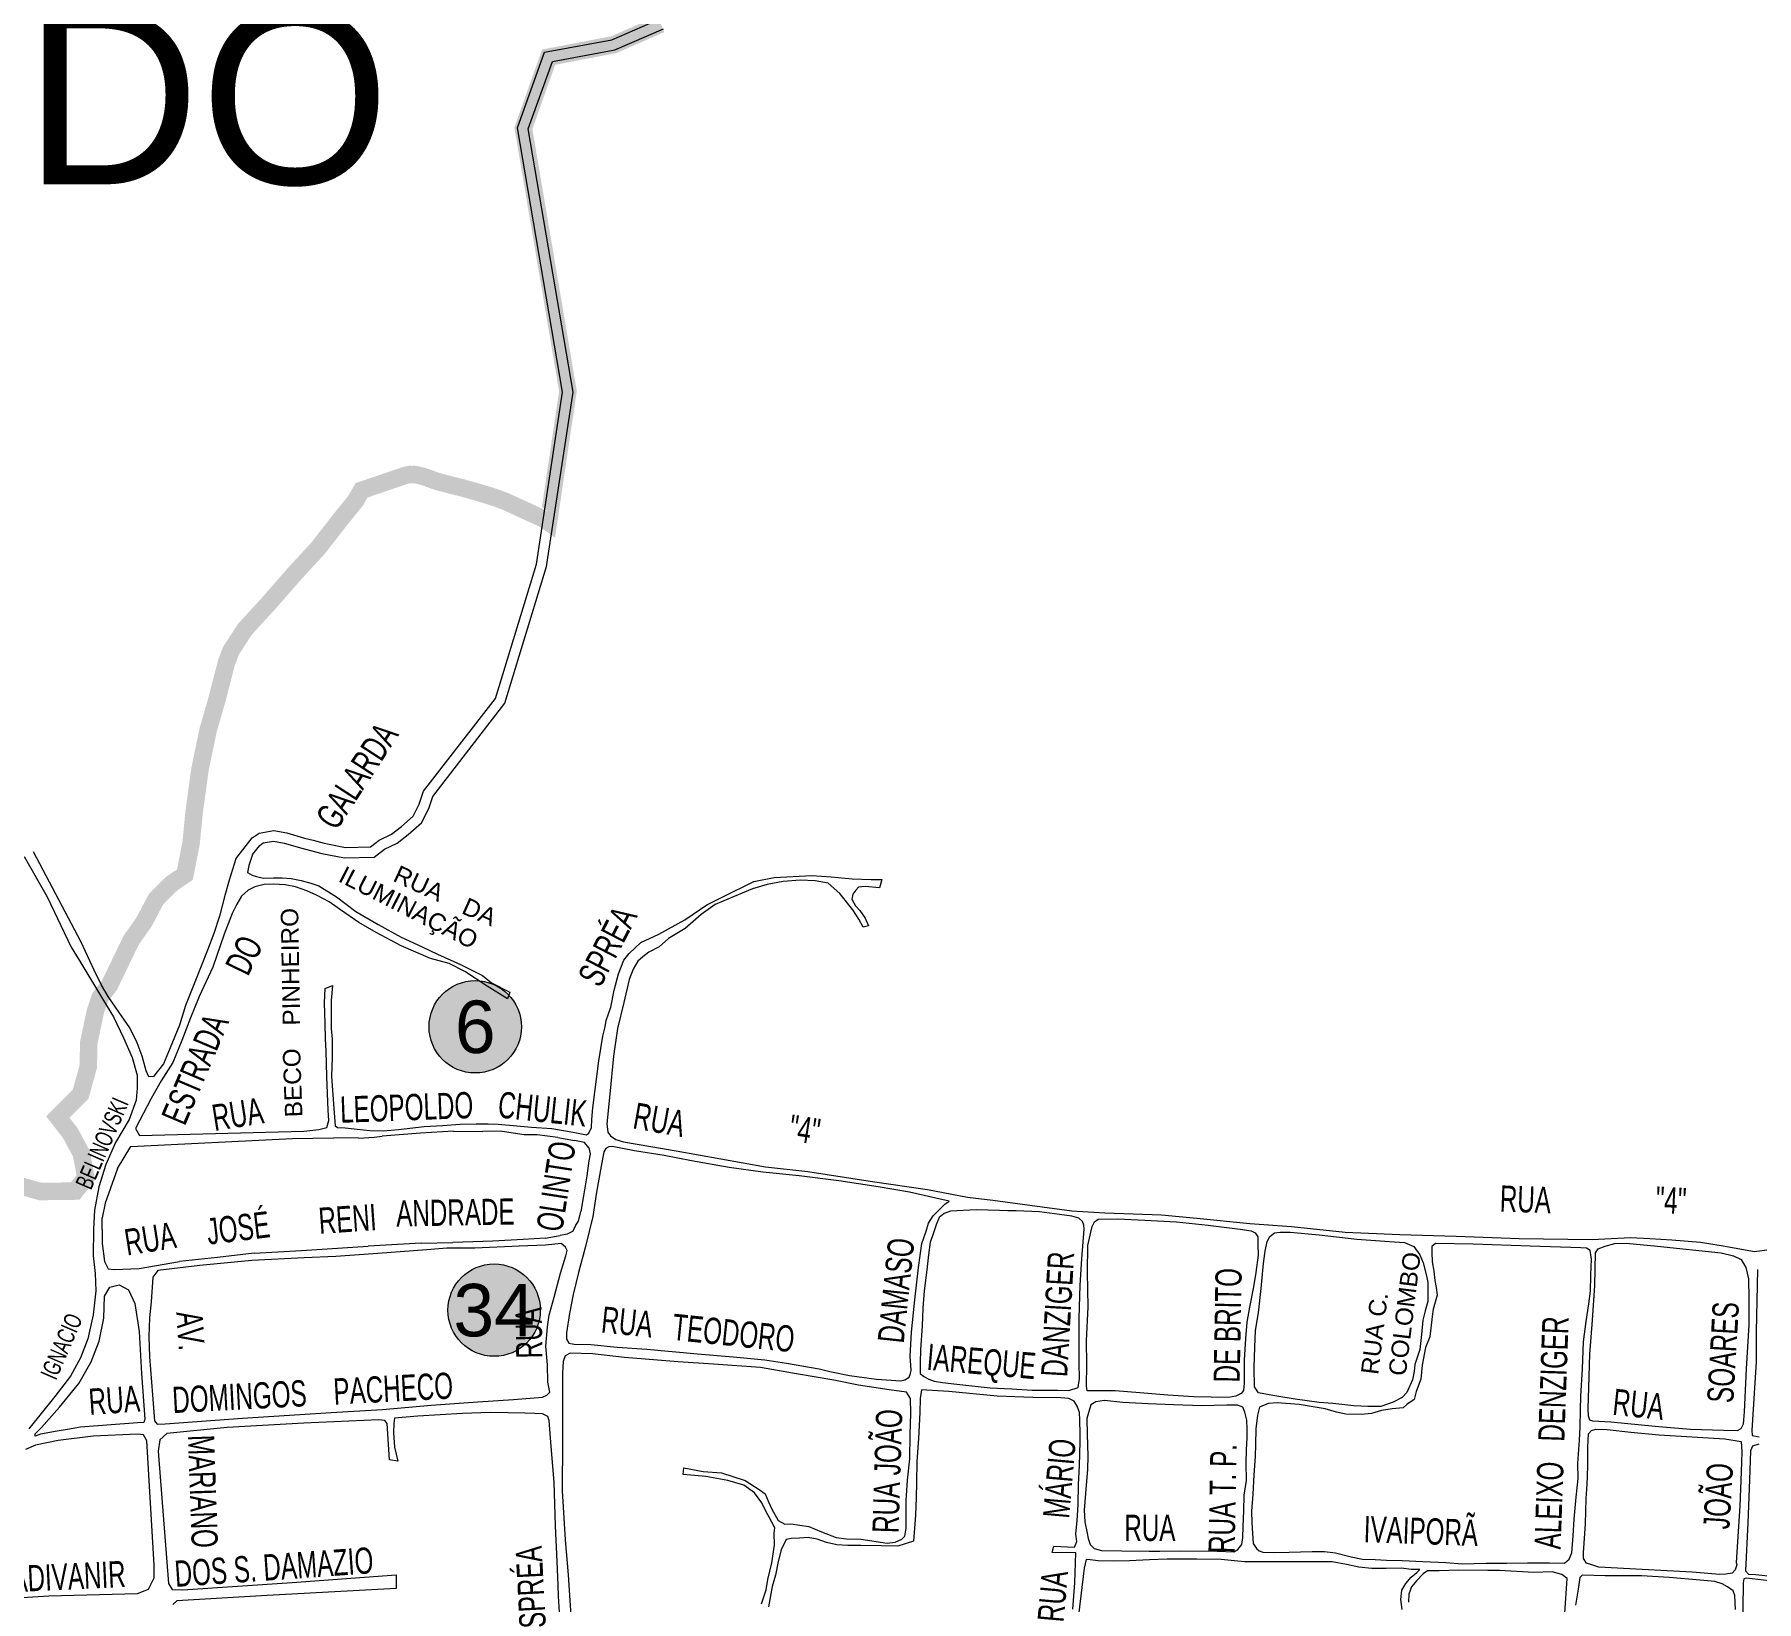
# Model space of a CAD drawing. Header units: millimetres. Extents: x 617885 to 663705, y 7172943 to 7234736.
# Drawn here: x 655086 to 656071, y 7185375 to 7186271 of the extents above; entities that cross this region are included whole.
import ezdxf
from ezdxf.enums import TextEntityAlignment as Align

# ---------------------------------------------------------------- set-up
doc = ezdxf.new("R2010")
doc.units = ezdxf.units.MM
for name, color, linetype in [('BAIRROS', 12, 'Continuous'), ('CMEI', 51, 'Continuous'), ('Escolas Municipais', 21, 'Continuous')]:
    doc.layers.add(name, color=color, linetype=linetype)
doc.layers.add('TOP_VIAS 10.000', color=7, linetype='Continuous', lineweight=9)
doc.layers.add('VIAS', color=7, linetype='Continuous', lineweight=5)
doc.styles.add('LDUP', font='LDUP.SHX')
doc.styles.get("Standard").update_dxf_attribs({"font": 'arial.ttf'})

msp = doc.modelspace()

# ---------------------------------------------------------------- hatches: boundary and pattern name
at = {"layer": 'CMEI', "true_color": 0xffff99}
h = msp.add_hatch(color=51, dxfattribs=at)
edge = h.paths.add_edge_path()
edge.add_arc((655338.11, 7185703.66), 26.4, 0, 360)
at = {"layer": 'Escolas Municipais'}
h = msp.add_hatch(color=21, dxfattribs=at)
edge = h.paths.add_edge_path()
edge.add_arc((655348.91, 7185541.71), 26.4, 0, 360)

# ---------------------------------------------------------------- linework, layer by layer
at = {"layer": 'BAIRROS', "lineweight": 40, "ltscale": 0.3, "const_width": 10}
for points in [[(655444.21, 7186276.76), (655417.32, 7186264.98), (655380.05, 7186257.85), (655365.62, 7186217.19), (655391.1, 7186066.95), (655379.98, 7185992.03), (655377.52, 7185993.77), (655357.18, 7186003.09), (655355.13, 7186003.99), (655350.95, 7186005.6), (655346.7, 7186007.02), (655338.1, 7186009.59), (655331.57, 7186011.42), (655318.44, 7186014.79), (655316.93, 7186015.21), (655313.89, 7186016.24), (655309.81, 7186017.71), (655307.77, 7186018.37), (655304.71, 7186019.1), (655302.69, 7186019.34), (655301.69, 7186019.36), (655300.2, 7186019.26), (655298.72, 7186018.97), (655297.99, 7186018.75), (655273.13, 7186010.29), (655269.61, 7186004.2), (655260.71, 7185993.25), (655248.25, 7185977.23), (655234.03, 7185961.77), (655220.25, 7185945.97), (655206.45, 7185930.91), (655198.41, 7185918.55), (655195.82, 7185911.65), (655190.48, 7185890.95), (655185.37, 7185873.23), (655180.79, 7185851.21), (655177.36, 7185826.33), (655175.64, 7185808.6), (655172.12, 7185790.64), (655164.59, 7185785.54), (655155.7, 7185776.71), (655148.43, 7185763.09), (655141.52, 7185753.41), (655128.9, 7185727.32), (655123.65, 7185720.54), (655120.87, 7185712.29), (655117.13, 7185694.61), (655116.84, 7185680.89), (655112.52, 7185665.26), (655099.43, 7185652.06), (655106.54, 7185642.96), (655112.81, 7185631.27), (655115.49, 7185617.53), (655109.4, 7185609.76), (655089.48, 7185609.51), (655075.49, 7185613.4)], [(655075.49, 7185613.4), (655089.48, 7185609.51), (655109.4, 7185609.76), (655115.49, 7185617.53), (655112.81, 7185631.27), (655106.54, 7185642.96), (655099.43, 7185652.06), (655112.52, 7185665.26), (655116.84, 7185680.89), (655117.13, 7185694.61), (655120.87, 7185712.29), (655123.65, 7185720.54), (655128.9, 7185727.32), (655141.52, 7185753.41), (655148.43, 7185763.09), (655155.7, 7185776.71), (655164.59, 7185785.54), (655172.12, 7185790.64), (655175.64, 7185808.6), (655177.36, 7185826.33), (655180.79, 7185851.21), (655185.37, 7185873.23), (655190.48, 7185890.95), (655195.82, 7185911.65), (655198.41, 7185918.55), (655206.45, 7185930.91), (655220.25, 7185945.97), (655234.03, 7185961.77), (655248.25, 7185977.23), (655260.71, 7185993.25), (655269.61, 7186004.2), (655273.13, 7186010.29), (655297.99, 7186018.75), (655298.72, 7186018.97), (655300.2, 7186019.26), (655301.69, 7186019.36), (655302.69, 7186019.34), (655304.71, 7186019.1), (655307.77, 7186018.37), (655309.81, 7186017.71), (655313.89, 7186016.24), (655316.93, 7186015.21), (655318.44, 7186014.79), (655331.57, 7186011.42), (655338.1, 7186009.59), (655346.7, 7186007.02), (655350.95, 7186005.6), (655355.13, 7186003.99), (655357.18, 7186003.09), (655377.52, 7185993.77), (655379.98, 7185992.03), (655391.1, 7186066.95), (655365.62, 7186217.19), (655380.05, 7186257.85), (655417.32, 7186264.98), (655444.21, 7186276.76)]]:
    msp.add_lwpolyline(points, dxfattribs=at)
at = {"layer": 'CMEI', "color": 7, "lineweight": 5}
msp.add_circle((655338.11, 7185703.66), 26.4, dxfattribs=at)
at = {"layer": 'Escolas Municipais', "color": 7, "lineweight": 5}
msp.add_circle((655348.91, 7185541.71), 26.4, dxfattribs=at)
at = {"layer": 'VIAS', "color": 253}
for points in [[(655201.27, 7185799.56), (655210.64, 7185811.66), (655214.5, 7185814.41), (655222.86, 7185815.89), (655230.28, 7185814.5), (655240.47, 7185811.53), (655245.49, 7185810.27), (655251.73, 7185808.61), (655263.94, 7185806.17), (655278.2, 7185806.56), (655283.16, 7185810.37), (655290.3, 7185813.72), (655295.86, 7185818.09), (655302.52, 7185823.96), (655305.96, 7185830.84), (655308.59, 7185838.27), (655349.59, 7185891.34), (655373.05, 7185968.05), (655388.02, 7186066.32), (655362.22, 7186217.52), (655377.71, 7186260.73), (655416.21, 7186267.73), (655442.54, 7186279.23)], [(655210.82, 7185802.09), (655214.84, 7185807.29), (655216.88, 7185808.74), (655222.83, 7185809.79), (655228.88, 7185808.65), (655238.9, 7185805.73), (655243.99, 7185804.46), (655250.37, 7185802.76), (655263.43, 7185800.15), (655280.31, 7185800.61), (655286.3, 7185805.21), (655293.47, 7185808.58), (655299.7, 7185813.47), (655307.36, 7185820.23), (655311.5, 7185828.49), (655313.92, 7185835.36), (655355.01, 7185888.54), (655378.92, 7185966.72), (655394.1, 7186066.37), (655368.4, 7186216.97), (655382.19, 7186255.45), (655417.98, 7186261.95), (655445.67, 7186274.05)], [(655080.27, 7185800.96), (655093.41, 7185777.84), (655107.07, 7185749.11), (655112.61, 7185740.21), (655125.52, 7185718.72), (655131.2, 7185709.42), (655137.02, 7185697.38), (655141.9, 7185686.04), (655144.74, 7185676.05), (655144.89, 7185668.62), (655144.2, 7185661.7), (655140.14, 7185650.69), (655132.48, 7185637.61), (655126.81, 7185624.86), (655122.89, 7185612.21), (655120.47, 7185598.91), (655119.9, 7185587.99), (655119.67, 7185572.68), (655120.86, 7185562.6), (655121.25, 7185552.72), (655119.67, 7185539.08), (655116.51, 7185525.25), (655112.35, 7185514.38), (655106.62, 7185503.91), (655097.72, 7185492.44), (655082.83, 7185473.95)], [(655201.27, 7185799.56), (655197.42, 7185787.44), (655194.92, 7185778.63), (655191.85, 7185766.92), (655188.56, 7185756.92), (655185, 7185747.44), (655177.69, 7185729.25), (655172.35, 7185715.81), (655168.97, 7185704.58), (655163.7, 7185691.54), (655159.8, 7185682.43), (655154.17, 7185675.22), (655151.42, 7185675.13), (655149.89, 7185678.53), (655147.74, 7185686.81), (655144.89, 7185694.4), (655140.65, 7185703.1), (655134.56, 7185711.9), (655128.27, 7185720.9), (655124.32, 7185727.45), (655120.12, 7185735.94), (655112.73, 7185752.08), (655085.58, 7185803.75)]]:
    msp.add_lwpolyline(points, dxfattribs=at)
at = {"layer": 'VIAS', "color": 253, "flags": 128}
for points in [[(655210.82, 7185802.09), (655208.74, 7185795.86), (655207.95, 7185791.9), (655210.52, 7185790.32), (655213.09, 7185789.53), (655217.04, 7185788.54), (655222.7, 7185788.79), (655227.68, 7185788.82), (655232.9, 7185788.43), (655238.49, 7185787.21), (655244.05, 7185785.68), (655248.74, 7185784.18), (655258.74, 7185777.86), (655269.89, 7185769.47), (655282.51, 7185762.05), (655295.82, 7185754.79), (655307.7, 7185749.37), (655316.43, 7185745.08), (655329.64, 7185739.31), (655342.19, 7185732.94), (655347.35, 7185728.86), (655357.93, 7185723.43), (655356.57, 7185719.64), (655344.9, 7185726.96), (655332.18, 7185735.34), (655323.27, 7185739.9), (655312.55, 7185742.74), (655295.7, 7185749.96), (655281.49, 7185757.64), (655271.49, 7185763.33), (655261.06, 7185770.58), (655254.5, 7185775.16), (655247.42, 7185778.92), (655241.89, 7185781.38), (655235.42, 7185783.65), (655229.41, 7185784.84), (655222.9, 7185785.13), (655217.32, 7185785.04), (655212.07, 7185783.62), (655208.21, 7185781.71), (655204.39, 7185778.27), (655201.69, 7185773.72), (655199.17, 7185768.4), (655194.53, 7185756.65), (655188.09, 7185737.76), (655180.25, 7185720.99), (655175.23, 7185708.74), (655170.27, 7185695.9), (655165.15, 7185683.3), (655158.5, 7185672.81), (655152.8, 7185662.76), (655143.82, 7185645.61), (655146.08, 7185641.54), (655240.09, 7185644), (655248.75, 7185644.87), (655253.22, 7185646.14), (655254.33, 7185650.02), (655254.1, 7185656.01), (655253.33, 7185675.31), (655252.88, 7185689.84), (655252.55, 7185696.61), (655252.33, 7185705.53), (655251.99, 7185717.39), (655252.33, 7185725.49)], [(655252.33, 7185725.49), (655256.43, 7185727.2), (655255.66, 7185718.61), (655255.77, 7185702.64), (655256.21, 7185696.65), (655256.32, 7185686.18), (655255.99, 7185675.31), (655257.21, 7185657.01), (655258.1, 7185647.03), (655259.43, 7185646.03), (655263.81, 7185645.89), (655270.54, 7185645.21), (655277.87, 7185644.3), (655285.43, 7185644.16), (655294.31, 7185644.94), (655308.88, 7185646.71), (655319.47, 7185647.31), (655329.46, 7185648), (655338.58, 7185648.12), (655340.33, 7185648.14), (655345.45, 7185648.19), (655351.22, 7185647.96), (655359.77, 7185647.17), (655370.25, 7185646.37), (655381.9, 7185645.48), (655394.04, 7185643.37), (655401.73, 7185641.97), (655403.03, 7185642.84), (655404.55, 7185646.09), (655404.77, 7185650.64), (655405.42, 7185657.37), (655406.72, 7185667.77), (655408.68, 7185684.25), (655411.06, 7185698.34), (655412.36, 7185703.55), (655412.92, 7185707.33), (655415.62, 7185714.82), (655417.57, 7185724.58), (655419.96, 7185733.9), (655423, 7185741.7), (655426.02, 7185745.58), (655432.73, 7185751.89), (655443.1, 7185756.56), (655457.93, 7185764.88), (655470.53, 7185773.41), (655479.68, 7185777.88), (655497.36, 7185786.61), (655508.94, 7185789.05), (655530.49, 7185790.06), (655541.51, 7185789.33), (655553.62, 7185788.23), (655564.52, 7185787.9), (655570.58, 7185787.9), (655569.26, 7185783.16), (655561.11, 7185783.93), (655557.26, 7185783.49), (655555.72, 7185781.73), (655553.95, 7185779.42), (655553.4, 7185776.67), (655555.5, 7185772.82), (655558.03, 7185770.18), (655561.11, 7185765.66), (655562.87, 7185761.37), (655559.9, 7185760.6), (655557.37, 7185765.11), (655553.95, 7185770.51), (655546.47, 7185779.86), (655539.88, 7185785.66), (655532.46, 7185787.14), (655523.81, 7185787.45), (655514.19, 7185786.73), (655505.1, 7185784.9), (655496.69, 7185782.48), (655486.06, 7185778.07), (655475.34, 7185773.62), (655467.27, 7185767.81), (655458.2, 7185759.84), (655448.65, 7185754.08), (655443.31, 7185749.41), (655437.29, 7185746.4), (655433.87, 7185743.68), (655431.15, 7185741.14), (655428.3, 7185736.54), (655426.05, 7185730.74), (655423.07, 7185717.55), (655419.52, 7185702.66), (655417.22, 7185686.9), (655415, 7185665.18), (655413.33, 7185648.17), (655413.9, 7185643.52), (655415.45, 7185641.37), (655418.4, 7185639.23), (655422.88, 7185638)], [(655325.7, 7185644.05), (655306.8, 7185642.77), (655284.97, 7185641.07)], [(655325.7, 7185644.05), (655342.27, 7185643.75)], [(655385.35, 7185640.44), (655373.58, 7185641.83), (655366.05, 7185641.99), (655352.29, 7185644.04), (655342.27, 7185643.75)], [(655133.49, 7185622.64), (655141.11, 7185635.22)], [(655141.11, 7185635.22), (655233.55, 7185639.74), (655245.3, 7185639.96), (655257.28, 7185640.19)], [(655271.29, 7185639.96), (655257.28, 7185640.19)], [(655271.29, 7185639.96), (655280.33, 7185640.64), (655284.97, 7185641.07)], [(655385.35, 7185640.44), (655394.88, 7185638.58)], [(655403.02, 7185634.43), (655400.63, 7185637.46), (655394.88, 7185638.58)], [(655403.02, 7185634.43), (655403.89, 7185630.96), (655403.02, 7185627.06), (655401.93, 7185618.38), (655399.98, 7185607.11), (655398.46, 7185598)], [(655422.88, 7185638), (655452.92, 7185632.7), (655504.05, 7185623.54), (655528.34, 7185620.93), (655563.93, 7185615.4), (655596.64, 7185610.59), (655619.56, 7185606.32), (655633.95, 7185604.58), (655655.27, 7185601.78), (655679.18, 7185598.51), (655698.15, 7185597.4), (655730.48, 7185596.19), (655750.62, 7185594.3), (655781.04, 7185591.28), (655804.73, 7185589.57), (655835.42, 7185586.31), (655866.72, 7185584.92), (655898.93, 7185583.95), (655935.07, 7185582.64), (655976.64, 7185582.03), (655998.68, 7185583.22), (656009.61, 7185582.6), (656022.25, 7185581.87), (656038.73, 7185580.5), (656051.62, 7185578.48), (656069.49, 7185575.25), (656083.73, 7185577.06)], [(655133.49, 7185622.64), (655129.58, 7185611.39), (655126.58, 7185602.82), (655124.78, 7185594.5)], [(655124.74, 7185587.72), (655124.78, 7185594.5)], [(655395.64, 7185590.2), (655397.16, 7185592.58), (655398.46, 7185598)], [(655642.63, 7185598.51), (655637.89, 7185598.58), (655624.59, 7185599.13), (655609.77, 7185598.35), (655606.15, 7185596.92), (655603.34, 7185594.65), (655601.56, 7185590.38), (655599.56, 7185584.16), (655598.29, 7185580.62), (655597.28, 7185573.39), (655596.27, 7185564.82), (655594.76, 7185552.72), (655594.09, 7185542.8), (655593.58, 7185532.71), (655592.74, 7185518.93), (655592.4, 7185511.79), (655592.57, 7185505.57), (655594.51, 7185503.86), (655597.37, 7185502.23), (655600.5, 7185501.08), (655605.34, 7185500.36), (655613.45, 7185499.46), (655632.44, 7185497.37)], [(655632.44, 7185497.37), (655644.97, 7185496.79), (655656.59, 7185495.97), (655671.08, 7185495.91), (655677.57, 7185495.82), (655682.83, 7185497.44), (655683.62, 7185502.55), (655683.35, 7185511.42), (655683.31, 7185523.72), (655683.44, 7185537.06), (655683.99, 7185555.96), (655684.98, 7185571.11), (655686.17, 7185588.03), (655686.1, 7185590.31), (655685.31, 7185592.28), (655683.16, 7185594.19), (655679.14, 7185595.51), (655672.17, 7185596.4), (655660.64, 7185597.88), (655647.46, 7185598.43), (655642.63, 7185598.51)], [(655124.74, 7185587.72), (655124.7, 7185579.74), (655126.13, 7185569.57), (655128.21, 7185565.37), (655131.8, 7185564.86), (655146.03, 7185565.6), (655168.97, 7185569.44)], [(655378.16, 7185582.88), (655386.61, 7185584.31)], [(655395.64, 7185590.2), (655393.69, 7185586.73), (655390.65, 7185585.21), (655386.61, 7185584.31)], [(655840.39, 7185487.06), (655828.4, 7185488.34), (655820.57, 7185488.92), (655806.93, 7185490.9), (655794.17, 7185492.86), (655785.88, 7185494.37), (655783.66, 7185497.95), (655783.42, 7185508.96), (655783.8, 7185520.56), (655784.22, 7185530.16), (655785.87, 7185540.22), (655787.56, 7185554.05), (655788.6, 7185566.5), (655789.06, 7185569.98), (655789.78, 7185575.51), (655790.89, 7185580.85), (655792.4, 7185583.77), (655795.12, 7185585.88), (655798.36, 7185586.32), (655804, 7185586.27), (655820.54, 7185584.72), (655842.1, 7185582.34), (655860.81, 7185580.95), (655869.39, 7185580.29), (655874.66, 7185578.1), (655878.25, 7185573.36), (655880.12, 7185568.81), (655882, 7185561.31), (655882.8, 7185557.57), (655882.8, 7185546.6), (655881.19, 7185541.24), (655879.85, 7185535.89), (655879.05, 7185527.86), (655878.25, 7185519.3), (655875.3, 7185510.73)], [(655387.21, 7185579.78), (655378.36, 7185578.83), (655363.15, 7185578.23), (655337.77, 7185577.14), (655321.93, 7185577.22), (655310.47, 7185576.25), (655282.36, 7185574.13), (655258.4, 7185572.3), (655240.27, 7185571.62), (655210.33, 7185569.99), (655180.59, 7185567.2), (655156.61, 7185564.36), (655153.79, 7185560.63), (655152.86, 7185546.47), (655151.81, 7185537.3), (655151.49, 7185526.68), (655151.92, 7185515.01), (655153.64, 7185493.36), (655154.8, 7185478.35), (655156.24, 7185476.6), (655160.79, 7185476.68), (655204.99, 7185480.04), (655255.74, 7185483.22), (655285.08, 7185484.88), (655312.94, 7185487.45), (655339.58, 7185489.26), (655360.04, 7185490.68), (655376.63, 7185491.89), (655379.11, 7185493.13), (655380.66, 7185494.79), (655379.57, 7185500.54)], [(655211.6, 7185574.29), (655190.75, 7185571.75), (655168.97, 7185569.44)], [(655211.6, 7185574.29), (655238.72, 7185575.72), (655276.85, 7185578.23)], [(655307.09, 7185579.92), (655276.85, 7185578.23)], [(655307.09, 7185579.92), (655325.3, 7185580.3)], [(655378.16, 7185582.88), (655365.56, 7185582.08), (655348.13, 7185581.19), (655325.3, 7185580.3)], [(655379.57, 7185500.54), (655379.35, 7185510.51), (655378.48, 7185521.14), (655379.35, 7185532.2), (655380.44, 7185538.92), (655383.26, 7185549.11), (655386.94, 7185562.77), (655389.98, 7185572.74), (655390.63, 7185575.77), (655389.77, 7185577.72), (655387.21, 7185579.78)], [(655791.44, 7185488.33), (655786.42, 7185486.29), (655785.44, 7185481.77), (655784.37, 7185473.85), (655784.19, 7185464.93), (655783.97, 7185458.06), (655783.26, 7185447.63), (655782.71, 7185436.57), (655781.96, 7185426.73), (655782.15, 7185420.23), (655782.89, 7185408.34), (655784.87, 7185405.45), (655786.29, 7185404.17), (655788.36, 7185403.32), (655794.85, 7185403.27), (655803.43, 7185403.32), (655810, 7185403.6), (655816.72, 7185403.79), (655823.65, 7185403.72), (655829.9, 7185402.94), (655839, 7185400.78), (655845.35, 7185399.38), (655852.61, 7185399.1), (655859.15, 7185398.81), (655868.01, 7185398.53), (655879.98, 7185398.04), (655892.98, 7185397.55), (655902.35, 7185396.65), (655916.12, 7185397.09), (655928, 7185397.14), (655939.77, 7185397.27), (655952.4, 7185397.23), (655960.92, 7185397.13), (655963.64, 7185399.34), (655965.03, 7185403), (655965.87, 7185412.78), (655966.42, 7185422.23), (655967.63, 7185434.74), (655968.65, 7185445.55), (655968.48, 7185454.09), (655969.54, 7185467.38), (655969.92, 7185474.73), (655970.01, 7185484.81), (655970.2, 7185492.63), (655971.28, 7185508.23), (655971.7, 7185523.65), (655973.37, 7185535.23), (655974.72, 7185545.35), (655975.82, 7185552.49), (655975.92, 7185561.61), (655976.34, 7185570.94), (655975.5, 7185575.82), (655973.54, 7185577.1), (655970.24, 7185577.25), (655941.19, 7185578.24), (655908.65, 7185579.42), (655887.13, 7185579.77), (655885.1, 7185578.08), (655885.12, 7185574.81), (655885.24, 7185569.38), (655886.14, 7185563.91), (655886.82, 7185558.64), (655887.62, 7185554.62), (655888.15, 7185550.34), (655885.74, 7185542.31)], [(656071.3, 7185565.03), (656070.56, 7185529.38), (656070.56, 7185512.25), (656067.96, 7185473.15), (656068.21, 7185470.01), (656072.16, 7185469.32)], [(655885.74, 7185542.31), (655885.21, 7185538.03), (655883.87, 7185526.52), (655881.46, 7185520.37), (655879.58, 7185510.2), (655878.78, 7185502.17), (655876.1, 7185495.21), (655875.03, 7185490.66), (655870.75, 7185487.72), (655868.6, 7185485.83), (655862.39, 7185485.22), (655856.31, 7185484.34), (655850.52, 7185482.69), (655844.71, 7185482.02), (655835.85, 7185482.35), (655830.56, 7185483.49), (655824.1, 7185485.28), (655809.2, 7185487.86), (655796.53, 7185488.77), (655791.44, 7185488.33)], [(655501.77, 7185373.77), (655504.37, 7185381.93), (655505.31, 7185387.77), (655507.65, 7185397.35), (655509.29, 7185407.4), (655509.05, 7185414.18), (655509.41, 7185417.27), (655507.77, 7185420.54), (655506.14, 7185423.4), (655504.5, 7185426.47), (655502.04, 7185431.58), (655497.75, 7185437.31), (655491.61, 7185441.61), (655482.6, 7185444.27), (655470.01, 7185446.62), (655456.92, 7185447.86), (655457.29, 7185451.52), (655468.38, 7185449.43), (655478.94, 7185448.69), (655492.42, 7185444.27), (655500.41, 7185439.15), (655503.89, 7185436.7), (655505.73, 7185432.2), (655507.77, 7185427.9), (655511.25, 7185421.56), (655515.14, 7185419.31), (655518.55, 7185419.51), (655528.76, 7185417.99), (655536.1, 7185414.98), (655544.52, 7185411.82), (655550.29, 7185410.93), (655558.57, 7185410.83), (655573.62, 7185408.55), (655578.27, 7185409.06), (655581.97, 7185410.74), (655583.65, 7185412.59), (655584.49, 7185417.13), (655584.49, 7185425.7), (655584.49, 7185432.87), (655585.33, 7185444.47), (655586.51, 7185456.74), (655586.68, 7185470.36), (655587.19, 7185482.8), (655587.02, 7185491.21), (655585.67, 7185493.22), (655584.66, 7185494.74), (655574.74, 7185496.25), (655557.24, 7185498.77), (655543.15, 7185501.62), (655520.71, 7185505.47), (655501.18, 7185508.95), (655474.34, 7185510.88), (655454.2, 7185512.19), (655423.43, 7185514.64), (655405.05, 7185516.71), (655392.44, 7185517.09), (655389.48, 7185515.54), (655388.3, 7185512.32), (655387.92, 7185505.6), (655387.92, 7185490.25), (655387.97, 7185466.74), (655387.81, 7185438.49), (655389.59, 7185410.38), (655391.27, 7185390.51), (655392.67, 7185367.07)], [(655875.3, 7185510.73), (655875.03, 7185506.72), (655873.96, 7185501.9), (655870.75, 7185494.68), (655868.07, 7185491.73), (655862.98, 7185489.06), (655855.84, 7185486.65), (655848.37, 7185486.69), (655840.39, 7185487.06)], [(655679.71, 7185370.77), (655680.97, 7185385.92), (655681.56, 7185403.01), (655668, 7185403.14), (655668.88, 7185406.86), (655680.78, 7185406.28), (655682.1, 7185409.49), (655681.53, 7185413.75), (655682.24, 7185421.4), (655682.75, 7185430.34), (655682.99, 7185442.06), (655683.55, 7185452.84), (655683.92, 7185466.39), (655683.92, 7185470.85), (655683.74, 7185479.02), (655683.55, 7185483.18), (655682.33, 7185486.86), (655680.57, 7185489.64), (655677.59, 7185491.21), (655672.88, 7185491.54), (655657, 7185491.8), (655636.44, 7185492.48), (655608.91, 7185495.13), (655593.24, 7185496.2), (655592.4, 7185491.21), (655592.23, 7185483.14), (655591.56, 7185468.34), (655590.55, 7185455.23), (655590.38, 7185442.96), (655590.21, 7185434.72), (655589.88, 7185424.52), (655588.65, 7185409.63)], [(655386.51, 7185366.07), (655385.65, 7185378.17), (655385.57, 7185384.51), (655384.95, 7185397.97), (655383.99, 7185418.47), (655383.16, 7185443.44), (655381.53, 7185463.85), (655380.34, 7185478.72), (655379.57, 7185480.9), (655376.53, 7185482.44), (655372.09, 7185482.57), (655366.39, 7185482.86), (655356.84, 7185483.1), (655346.64, 7185483.13), (655330.8, 7185482.67), (655305.27, 7185481.13), (655291.95, 7185480), (655291.46, 7185476.94), (655291.4, 7185471.54), (655291.87, 7185463.3), (655293.9, 7185455.42), (655289.03, 7185456.12), (655287.75, 7185476.97), (655286.36, 7185478.57), (655283.02, 7185478.98), (655240.07, 7185477.16), (655196.32, 7185474.54), (655161.8, 7185471.29), (655157.79, 7185467.56), (655156.75, 7185461.19), (655162.7, 7185385.52), (655164.87, 7185382.07), (655170.96, 7185381.94), (655233.45, 7185386.03), (655292.93, 7185390.38), (655292.89, 7185382.6), (655219.22, 7185378.56), (655167.53, 7185375.52), (655165.12, 7185373.49)], [(655042.06, 7185375.18), (655094.3, 7185378.46), (655145.04, 7185379.8), (655151.19, 7185382.32), (655154.48, 7185388.74), (655154.57, 7185395.87), (655150.29, 7185467.05), (655148.37, 7185470.49), (655145.07, 7185470.86), (655119.7, 7185469.71), (655099.57, 7185467.25), (655086.67, 7185464.61), (655080.92, 7185462.04)], [(656072.11, 7185465.17), (656068.46, 7185464.02), (656067.21, 7185461.22), (656066.65, 7185444.73), (656065.82, 7185420.12), (656064.42, 7185392.76), (656066.12, 7185390.77), (656070.27, 7185390.68), (656091.12, 7185388.33)], [(655588.65, 7185409.63), (655579.63, 7185406.76), (655570.15, 7185407.03), (655558.66, 7185407.25), (655551.17, 7185407.25), (655544.86, 7185407.48), (655539.01, 7185408.89), (655533.63, 7185410.76), (655528.48, 7185411.69), (655523.57, 7185411.46), (655518.66, 7185411.22), (655515.9, 7185410.59), (655512.99, 7185404.7), (655511.26, 7185398.06), (655509.87, 7185390.16), (655507.9, 7185383.8), (655505.78, 7185372.11)], [(655868.05, 7185370.62), (655867.39, 7185376.37), (655867.87, 7185381.62), (655870.1, 7185385.38), (655873.19, 7185389.09), (655876.54, 7185391.72), (655878.27, 7185393.38), (655873.17, 7185393.53), (655867.76, 7185394.15), (655858.94, 7185394.13), (655850.69, 7185394.14), (655843.39, 7185394.87), (655836.33, 7185396.39), (655828.1, 7185397.9), (655822.31, 7185397.92), (655814.47, 7185397.84), (655806.52, 7185397.79), (655777.98, 7185397.91), (655764.68, 7185399.15), (655750.76, 7185399.37), (655733.74, 7185399.41), (655723.57, 7185398.99), (655712.14, 7185398.47), (655703.2, 7185398.17), (655694.25, 7185398.44), (655689.78, 7185398.93), (655687.47, 7185399.22), (655686.17, 7185394.21), (655683.01, 7185367.46)], [(655961.1, 7185368.56), (655962.5, 7185388.28), (655959.31, 7185390.67), (655953.93, 7185392.07), (655943.38, 7185391.85), (655923.71, 7185392.88), (655916.99, 7185392.84), (655900.09, 7185393.01), (655889.32, 7185392.76), (655882.48, 7185392.66), (655880.18, 7185390.99), (655876.24, 7185387.07), (655873.41, 7185383.48), (655871.93, 7185379.4), (655871.72, 7185374.81)], [(656058.76, 7185370.63), (656058.32, 7185378.69), (656057.26, 7185381.36), (656054.18, 7185383.53), (656051.05, 7185385.34), (656046.87, 7185386.66), (656038.49, 7185387.39), (656020.72, 7185388.87), (656004.96, 7185389.82), (655984.19, 7185389.9), (655971.08, 7185390.15), (655969.67, 7185388.88), (655968.66, 7185382.28), (655967.25, 7185373.15)], [(656090.97, 7185385.44), (656064.87, 7185388.52), (656063.37, 7185388.16), (656062.97, 7185385.91), (656062.68, 7185356.71), (656061.93, 7185327.95), (656060.18, 7185299.33), (656060.18, 7185288.9), (656062.14, 7185265.19), (656066.04, 7185259.35), (656069.34, 7185259.76), (656073.84, 7185261.78)]]:
    msp.add_lwpolyline(points, dxfattribs=at)
for points in [[(655587.19, 7185510.28), (655586.69, 7185515.23), (655587.53, 7185529.18), (655589.38, 7185547.67), (655591.56, 7185566), (655593.41, 7185579.78), (655595.85, 7185586.87), (655597.32, 7185591.46), (655599.88, 7185595.53), (655603.46, 7185599.27), (655606.59, 7185602.26), (655609.04, 7185603.95), (655601.53, 7185605.79), (655586.3, 7185609.21), (655568.51, 7185612.1), (655546.02, 7185615.7), (655523.31, 7185618.56), (655502.62, 7185620.56), (655483.37, 7185623.17), (655461.8, 7185627.03), (655446.21, 7185630.02), (655429.15, 7185632.7), (655416.32, 7185635.2), (655414.4, 7185635.04), (655412.73, 7185634.1), (655411.6, 7185632.2), (655410.09, 7185624.01), (655407.5, 7185609.21), (655405.27, 7185595.25), (655401.11, 7185578.13), (655397.09, 7185563.29), (655394.04, 7185550.71), (655392.01, 7185539.81), (655390.33, 7185528.8), (655390.29, 7185525.2), (655391.57, 7185522.87), (655394.72, 7185522.2), (655404.27, 7185522.11), (655419.22, 7185520.64), (655436.18, 7185519.4), (655465.25, 7185516.76), (655485.48, 7185515.08), (655503.62, 7185513.37), (655516.02, 7185511.35), (655534.77, 7185508.19), (655540.78, 7185506.64), (655552.17, 7185504.31), (655567.54, 7185502.28), (655581.41, 7185501.29), (655583.66, 7185501.88), (655586.18, 7185503.39), (655587.02, 7185505.41), (655587.36, 7185507.42)], [(655687.92, 7185495.59), (655687.6, 7185498.2), (655687.74, 7185510.76), (655687.54, 7185524.13), (655688.57, 7185543.63), (655688.15, 7185563.33), (655688.45, 7185578.69), (655690.02, 7185586.22), (655690.78, 7185589.52), (655692.15, 7185592.14), (655694.21, 7185593.65), (655705.55, 7185593.9), (655720.95, 7185593.04), (655739.08, 7185592.22), (655757.1, 7185590.3), (655775.51, 7185587.95), (655781.67, 7185587.09), (655784.04, 7185585.82), (655785.47, 7185583.61), (655785.64, 7185579.47), (655785.68, 7185573.2), (655784.33, 7185563.21), (655783.09, 7185555.07), (655780.78, 7185543.42), (655779.36, 7185534.9), (655778.55, 7185525.42), (655777.81, 7185513.21), (655777.77, 7185504.87), (655777.74, 7185499.96), (655777.43, 7185495.85), (655776.1, 7185493.98), (655772.95, 7185492.58), (655768.76, 7185491.74), (655748.95, 7185492.1), (655734.18, 7185493.12), (655718.05, 7185494.43), (655704, 7185495.54)], [(656063.64, 7185483.56), (656063.16, 7185479), (656062.97, 7185476.48), (656061.69, 7185473.89), (656059.69, 7185472.77), (656051.88, 7185472.87), (656032.97, 7185473.44), (656016.85, 7185474.8), (656012.74, 7185475.15), (655987.4, 7185477.63), (655977.01, 7185478.22), (655975.38, 7185478.9), (655974.56, 7185481.12), (655974.36, 7185485.46), (655974.73, 7185497.55), (655975.34, 7185516.5), (655977, 7185536.01), (655978.17, 7185555.71), (655978.72, 7185574.49), (655980.12, 7185576.72), (655984.07, 7185578.24), (655989.64, 7185579.71), (655996.15, 7185580.02), (656014.14, 7185578.31), (656050.56, 7185574.45), (656057.62, 7185572.7), (656061.99, 7185570.6), (656064.63, 7185566.15), (656066.19, 7185559.62), (656066.26, 7185548.4), (656066.32, 7185538.32), (656066.35, 7185533.23), (656064.82, 7185508.21)], [(655105.01, 7185473.58), (655099.15, 7185472.59), (655089.45, 7185470.73), (655086.55, 7185469.64), (655086.56, 7185470.94), (655090.08, 7185474.72), (655100.48, 7185486.24), (655111.49, 7185499.81), (655118.41, 7185512.2), (655123.12, 7185524.05), (655125.74, 7185537.16), (655126.11, 7185549.71), (655129.18, 7185554.83), (655134.5, 7185556.26), (655139.82, 7185553.4), (655143.51, 7185545.42), (655145.97, 7185529.44), (655147.28, 7185505.5), (655149.27, 7185479.37), (655148.66, 7185477.47), (655145.06, 7185477.39), (655112.4, 7185474.83)], [(655690.06, 7185487.57), (655687.83, 7185479.77), (655688.01, 7185470.85), (655688.38, 7185458.22), (655688.2, 7185450.79), (655687.08, 7185436.86), (655686.34, 7185427.39), (655686.71, 7185420.71), (655687.89, 7185414.21), (655688.57, 7185411.24), (655689.76, 7185407.71), (655691.96, 7185405.48), (655696.23, 7185404.39), (655707.88, 7185404.05), (655723.39, 7185403.99), (655729.59, 7185404.02), (655741.25, 7185404.07), (655762.49, 7185403.88), (655771.89, 7185403.66), (655774.16, 7185404.82), (655776.39, 7185407.79), (655776.94, 7185411.69), (655777.13, 7185418), (655777.5, 7185427.1), (655777.69, 7185436.02), (655778.99, 7185444.32), (655778.8, 7185454.16), (655779.17, 7185462.15), (655779.54, 7185468.65), (655779.54, 7185473.85), (655779.36, 7185478.86), (655778.06, 7185483.32), (655776.94, 7185486.29), (655773.97, 7185487.4), (655767.85, 7185487.36), (655753.62, 7185487.01), (655737.26, 7185487.57), (655722.95, 7185488.12), (655708.46, 7185488.87), (655697.86, 7185489.98), (655692.84, 7185489.24)], [(656059.14, 7185397.44), (656059.36, 7185396.18), (656058.57, 7185393.33), (656056.78, 7185391.43), (656053.06, 7185390.84), (656049.64, 7185390.69), (656033.97, 7185391.95), (656005.3, 7185393.48), (655980.56, 7185394.82), (655976.59, 7185396.06), (655973.44, 7185397.06), (655971.74, 7185399.72), (655971.75, 7185402.93), (655972.85, 7185419.66), (655973.25, 7185434), (655973.6, 7185439.31), (655974.05, 7185446.03), (655974.15, 7185453.76), (655974.28, 7185463.33), (655974.71, 7185471.1), (655976.32, 7185472.88), (655978.75, 7185473.68), (655985.32, 7185473.45), (655998.86, 7185472.06), (656015.05, 7185470.42), (656052.48, 7185468.14), (656062, 7185466.7), (656062.34, 7185460.82), (656061.84, 7185449.3), (656061.08, 7185429.78), (656059.76, 7185409.35)]]:
    msp.add_lwpolyline(points, close=True, dxfattribs=at)

# ---------------------------------------------------------------- texts
at = {"layer": 'BAIRROS', "lineweight": 40, "ltscale": 0.3}
msp.add_text('COLÔNIA FIGUEIREDO', height=100, dxfattribs=at).set_placement((653752.73, 7186185.19))
at = {"layer": 'CMEI', "color": 7}
msp.add_text('6', height=30, dxfattribs=at).set_placement((655338.11, 7185703.66), align=Align.MIDDLE_CENTER)
at = {"layer": 'Escolas Municipais', "color": 7}
msp.add_text('34', height=30, dxfattribs=at).set_placement((655348.91, 7185541.71), align=Align.MIDDLE_CENTER)
at = {"layer": 'TOP_VIAS 10.000', "color": 251, "style": 'LDUP'}
for s, height, rotation, width, p in [('GALARDA', 15, 57, 0.69, (655258.73, 7185815.26)), ('ILUMINAÇÃO', 10, 333, 1.04, (655259.19, 7185787.06)), ('RUA', 10, 335, 1.04, (655290.46, 7185787.27)), ('PINHEIRO', 10, 91, 1.04, (655238.01, 7185704.44)), ('DA', 10, 336, 1.04, (655329.65, 7185768.72)), ('SPRÉA', 15, 62.57281, 0.69, (655409.57, 7185725.49)), ('DO', 15, 64, 0.69, (655208.13, 7185732.03)), ('ESTRADA', 15, 67, 0.69, (655172.02, 7185646.54)), ('BECO', 10, 92, 1.04, (655239.34, 7185652.11)), ('BELINOVSKI', 10, 66.56075, 0.69, (655118.39, 7185609.9)), ('RUA', 15, 9, 0.69, (655189, 7185644.07)), ('LEOPOLDO', 15, 2.08995, 0.69, (655261.1, 7185648.76)), ('CHULIK', 15, 353.99516, 0.69, (655350.56, 7185651.88)), ('RUA', 15, 349.86565, 0.69, (655427.63, 7185645.73)), ('"4"', 15, 351, 0.69, (655516.63, 7185638.81)), ('OLINTO', 15, 81.13373, 0.69, (655387.74, 7185585.91)), ('ANDRADE', 15, 1, 0.69, (655293.04, 7185589.45)), ('RUA', 15, 358, 0.69, (655923.71, 7185598.06)), ('"4"', 15, 357, 0.69, (656012.68, 7185597.45)), ('JOSÉ', 15, 7, 0.69, (655185.5, 7185579.08)), ('RENI', 15, 4, 0.69, (655249.08, 7185585.22)), ('RUA', 15, 9, 0.69, (655138.98, 7185572.88)), ('DAMASO', 15, 84, 0.69, (655583.04, 7185522.39)), ('DANZIGER', 15, 86.7198, 0.69, (655676.52, 7185503.27)), ('COLOMBO', 10, 83, 1.04, (655870.11, 7185503.68)), ('DE BRITO', 15, 88.94619, 0.69, (655775.19, 7185500.28)), ('RUA C.', 10, 83, 1.04, (655854.34, 7185504.47)), ('SOARES', 15, 86.66616, 0.69, (656057.38, 7185488.35)), ('IGNACIO', 10, 66.56075, 0.69, (655098.37, 7185501.18)), ('AV.', 15, 274, 0.69, (655167.08, 7185540.47)), ('RUA', 15, 91, 0.69, (655376.54, 7185514.23)), ('RUA   TEODORO', 15, 354.08004, 0.69, (655409.66, 7185528.99)), ('ALEIXO   DENZIGER', 15, 88, 0.69, (655958.66, 7185404.88)), ('IAREQUE', 15, 355, 0.69, (655595.88, 7185507.67)), (' DOMINGOS    PACHECO', 15, 3, 0.69, (655161.42, 7185482.62)), ('RUA', 15, 4, 0.69, (655117.63, 7185481.78)), ('RUA', 15, 354, 0.69, (655987.93, 7185481.96)), ('RUA JOÃO', 15, 88.2222, 0.69, (655580.14, 7185414.13)), ('MARIANO', 15, 272, 0.69, (655173.79, 7185470.16)), ('MÁRIO', 15, 85, 0.69, (655677.6, 7185422.31)), (' RUA T. P.', 15, 88.94619, 0.69, (655772.23, 7185398.93)), ('JOÃO', 15, 86.55528, 0.69, (656055.14, 7185416.21)), ('IVAIPORÃ', 15, 358, 0.69, (655845.89, 7185409.12)), ('SPRÉA', 15, 93, 0.69, (655378.51, 7185360.34)), ('RUA ADIVANIR', 15, 2.66544, 0.69, (655040.18, 7185378.94)), ('DOS S. DAMAZIO', 15, 4, 0.69, (655166.77, 7185383.47)), ('RUA', 15, 85, 0.69, (655674.48, 7185363))]:
    msp.add_text(s, height=height, rotation=rotation, dxfattribs=dict(at, width=width)).set_placement(p)
at = {"layer": 'TOP_VIAS 10.000', "color": 251, "style": 'LDUP', "width": 0.69}
msp.add_text('RUA', height=15, dxfattribs=at).set_placement((655709.22, 7185409.77))

doc.saveas('drawing.dxf')
